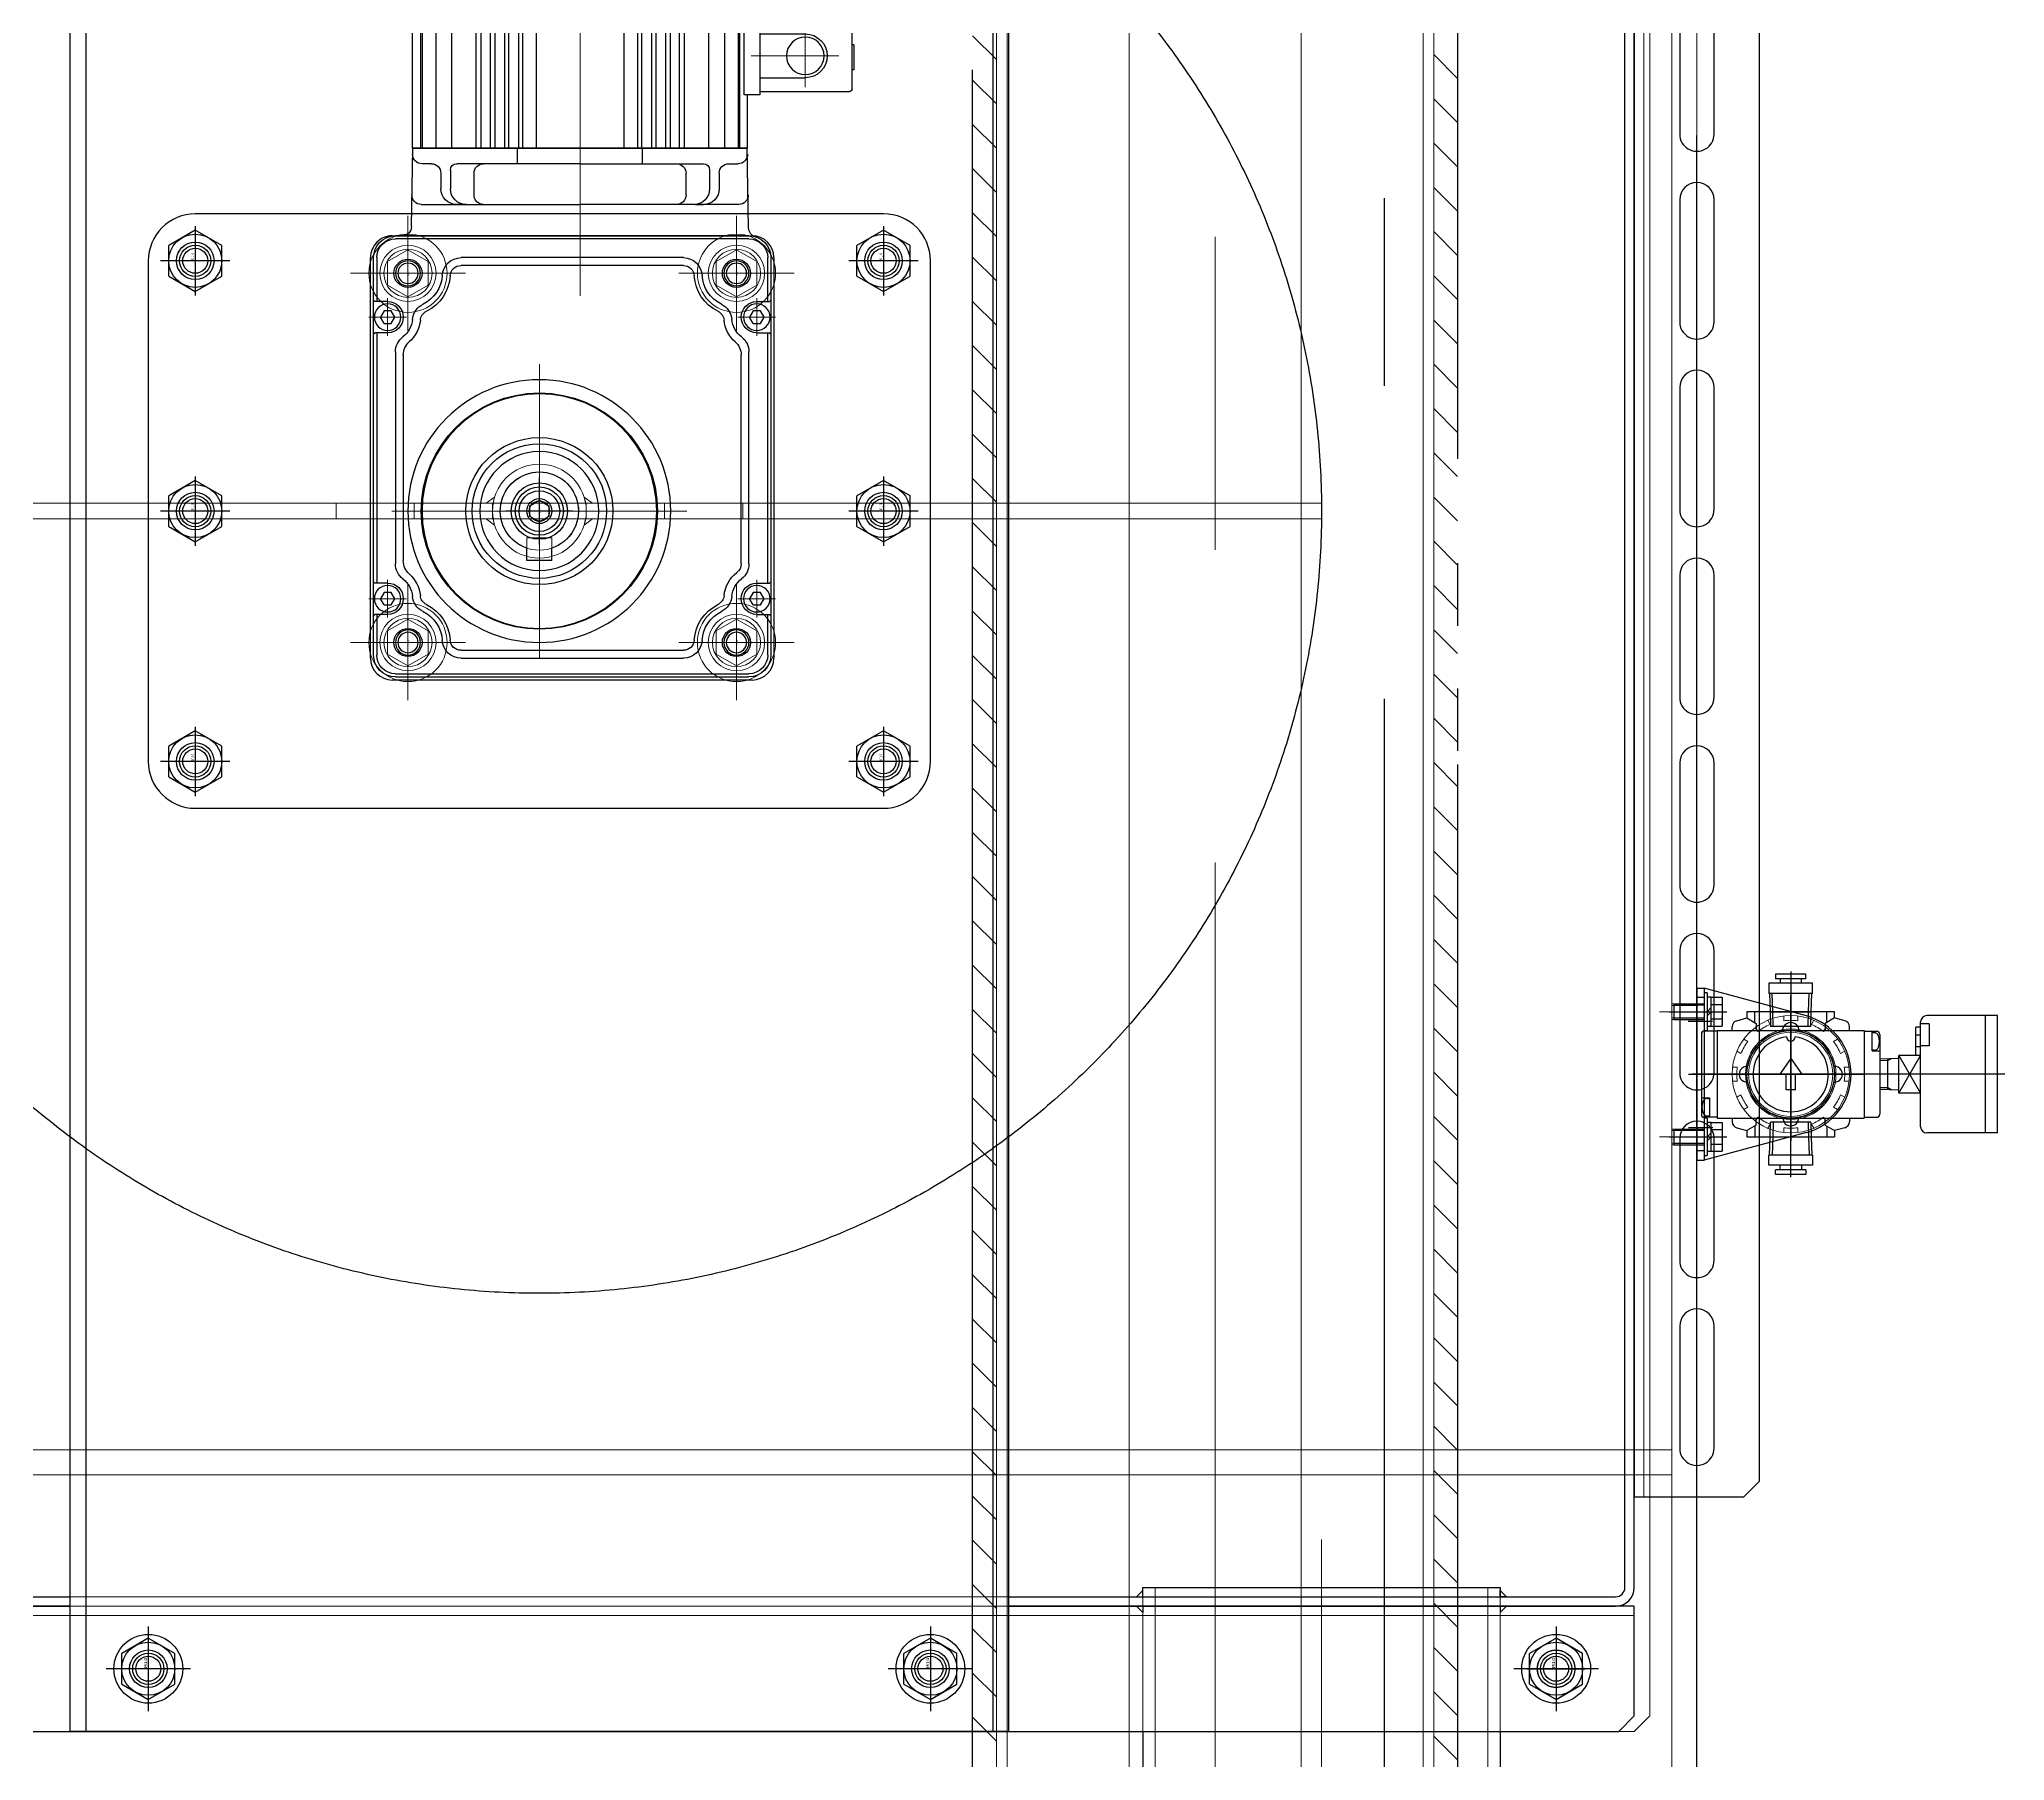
# Model space of a CAD drawing. Units: millimetres at full size. Extents: x -18456 to 18937, y -12290 to 13871.
# Drawn here: x 3115 to 4999, y 3366 to 5016 of the extents above; entities that cross this region are included whole.
import ezdxf
from ezdxf.enums import TextEntityAlignment as Align

# ---------------------------------------------------------------- set-up
doc = ezdxf.new("R2010")
doc.units = ezdxf.units.MM
doc.header["$LTSCALE"] = 100
doc.linetypes.add('CHAIN2', pattern=[12, 9, -1, 1, -1])
doc.linetypes.add('DOUBLE_CHAIN2', pattern=[12.8, 9, -1, 0.6, -0.6, 0.6, -1])
for name, color, linetype in [('0-2_0', 2, 'Continuous'), ('0-3_06_PHANTOM', 2, 'DOUBLE_CHAIN2'), ('0-6_10_DRAFT', 1, 'Continuous')]:
    doc.layers.add(name, color=color, linetype=linetype)
doc.layers.add('0-7_05_CENTER', color=2, linetype='CHAIN2', lineweight=18)
doc.layers.add('0-8_04_HIDDEN', color=7, linetype='Continuous', lineweight=18)
doc.styles.add('ＭＳ ゴシック', font='')
doc.styles.get('ＭＳ ゴシック').set_extended_font_data('MS Gothic')

# ---------------------------------------------------------------- blocks, each defined once
blk = doc.blocks.new('A$C54C30508_1')
at = {"layer": '0-2_0', "color": 134}
for p, q in [((672, -1414), (672, -26)), ((675, -1414), (675, -26)), ((715, -1380), (715, -60)), ((689.5, -910.5), (689.5, -949.5)), ((700.5, -949.5), (700.5, -910.5)), ((689.5, -970.5), (689.5, -1009.5)), ((700.5, -1009.5), (700.5, -970.5)), ((689.5, -1030.5), (689.5, -1069.5)), ((700.5, -1069.5), (700.5, -1030.5)), ((689.5, -1090.5), (689.5, -1129.5)), ((700.5, -1129.5), (700.5, -1090.5)), ((689.5, -1150.5), (689.5, -1189.5)), ((700.5, -1189.5), (700.5, -1150.5)), ((689.5, -1210.5), (689.5, -1249.5)), ((700.5, -1249.5), (700.5, -1210.5)), ((689.5, -1270.5), (689.5, -1309.5)), ((700.5, -1309.5), (700.5, -1270.5)), ((689.5, -1330.5), (689.5, -1369.5)), ((700.5, -1369.5), (700.5, -1330.5)), ((715, -1380), (710, -1385)), ((675, -1385), (710, -1385)), ((-19, -1417), (175, -1417)), ((475, -1417), (669, -1417)), ((-19, -1420), (175, -1420)), ((475, -1420), (669, -1420)), ((517.85, -1460), (517.85, -1510)), ((632.15, -1460), (632.15, -1510))]:
    blk.add_line(p, q, dxfattribs=at)
for points in [[(710, -55), (675, -55), (675, -1385)], [(517.85, -1417), (517.85, -1414), (632.15, -1414), (632.15, -1417)], [(175, -1420), (-25, -1420), (-25, -1455), (-20, -1460), (670, -1460), (675, -1455), (675, -1420), (475, -1420)]]:
    blk.add_lwpolyline(points, dxfattribs=at)
at = {"layer": '0-2_0', "color": 3}
for points in [[(517.85, -1417), (517.85, -1415), (515.85, -1417)], [(632.15, -1417), (632.15, -1415), (634.15, -1417)], [(517.85, -1420), (517.85, -1422), (515.85, -1420)], [(632.15, -1420), (632.15, -1422), (634.15, -1420)]]:
    blk.add_lwpolyline(points, close=True, dxfattribs=at)
at = {"layer": '0-2_0', "color": 134}
for centre in [(200, -1440), (450, -1440)]:
    blk.add_circle(centre, 6, dxfattribs=at)
for centre, radius, start, end in [((695, -949.5), 5.5, 180, 0), ((695, -970.5), 5.5, 0, 180), ((695, -1009.5), 5.5, 180, 0), ((695, -1030.5), 5.5, 0, 180), ((695, -1069.5), 5.5, 180, 0), ((695, -1090.5), 5.5, 0, 180), ((695, -1129.5), 5.5, 180, 0), ((695, -1150.5), 5.5, 0, 180), ((695, -1189.5), 5.5, 180, 0), ((695, -1210.5), 5.5, 0, 180), ((695, -1249.5), 5.5, 180, 0), ((695, -1270.5), 5.5, 0, 180), ((695, -1309.5), 5.5, 180, 0), ((695, -1330.5), 5.5, 0, 180), ((695, -1369.5), 5.5, 180, 0), ((669, -1414), 6, 270, 0), ((669, -1414), 3, 270, 0)]:
    blk.add_arc(centre, radius, start, end, dxfattribs=at)
at = {"layer": '0-6_10_DRAFT'}
for p, q in [((650, -1430.66), (650, -1449.34)), ((640.66, -1440), (659.34, -1440))]:
    blk.add_line(p, q, dxfattribs=at)
blk.add_circle((650, -1440), 6, dxfattribs=at)
at = {"layer": '0-7_05_CENTER'}
for p, q in [((695, -1381.51), (695, -58.49)), ((575, -1526.82), (575, -1398.66)), ((200, -1430.66), (200, -1449.34)), ((450, -1430.66), (450, -1449.34)), ((190.66, -1440), (209.34, -1440)), ((440.66, -1440), (459.34, -1440))]:
    blk.add_line(p, q, dxfattribs=at)
at = {"layer": '0-8_04_HIDDEN'}
for p, q in [((678, -55), (678, -1385)), ((475, -1417), (175, -1417)), ((517.85, -1460), (517.85, -1417)), ((521.85, -1414), (521.85, -1516)), ((628.15, -1414), (628.15, -1516)), ((632.15, -1460), (632.15, -1417)), ((-25, -1423), (675, -1423)), ((475, -1420), (175, -1420))]:
    blk.add_line(p, q, dxfattribs=at)
blk = doc.blocks.new('10b_2')
at = {"layer": '0-2_0', "color": 134, "linetype": 'CHAIN2'}
for p, q in [((0, -13.51), (0, 13.51)), ((13.51, 0), (-13.51, 0))]:
    blk.add_line(p, q, dxfattribs=at)
at = {"layer": '0-2_0', "color": 134}
for q in [(-9.8, 0), (4.9, 8.49)]:
    blk.add_line((-4.9, 8.49), q, dxfattribs=at)
for points in [[(4.9, -8.49), (9.8, 0), (4.9, 8.49)], [(-9.8, 0), (-4.9, -8.49), (4.9, -8.49)]]:
    blk.add_lwpolyline(points, dxfattribs=at)
for radius in [11, 8.49, 5, 4]:
    blk.add_circle((0, 0), radius, dxfattribs=at)
at = {"layer": '0-6_10_DRAFT', "style": 'ＭＳ ゴシック', "width": 1.8}
blk.add_text('M10', height=0.916, dxfattribs=at).set_placement((0.26, 0.12), align=Align.BOTTOM_LEFT)
blk = doc.blocks.new('A$C291B532E_1')
at = {"layer": '0-2_0', "color": 134}
for p, q in [((-20, 270), (1460, 270)), ((-20, -20), (1460, -20))]:
    blk.add_line(p, q, dxfattribs=at)
blk.add_lwpolyline([(-20, 275), (1460, 275), (1460, -25), (-20, -25)], close=True, dxfattribs=at)
for centre in [(1440, 250), (990, 235), (1070, 235), (1150, 235), (990, 15), (1070, 15), (1150, 15), (1440, 0)]:
    blk.add_circle(centre, 6, dxfattribs=at)
at = {"layer": '0-7_05_CENTER'}
for p, q in [((1440, 240.66), (1440, 259.34)), ((1449.34, 250), (1430.66, 250)), ((990, 225.66), (990, 244.34)), ((1070, 225.66), (1070, 244.34)), ((1150, 225.66), (1150, 244.34)), ((999.34, 235), (980.66, 235)), ((1079.34, 235), (1060.66, 235)), ((1159.34, 235), (1140.66, 235)), ((994, 206.4), (994, 169.6)), ((1112, 206.4), (1112, 169.6)), ((975.6, 188), (1012.4, 188)), ((1093.6, 188), (1130.4, 188)), ((1070, 98.49), (1070, 151.51)), ((1096.51, 125), (1043.49, 125)), ((994, 101.4), (994, 64.6)), ((1112, 101.4), (1112, 64.6)), ((975.6, 83), (1012.4, 83)), ((1093.6, 83), (1130.4, 83)), ((990, 5.66), (990, 24.34)), ((1070, 5.66), (1070, 24.34)), ((1150, 5.66), (1150, 24.34)), ((999.34, 15), (980.66, 15)), ((1079.34, 15), (1060.66, 15)), ((1159.34, 15), (1140.66, 15)), ((1440, -9.34), (1440, 9.34)), ((1449.34, 0), (1430.66, 0))]:
    blk.add_line(p, q, dxfattribs=at)
at = {"layer": '0-8_04_HIDDEN'}
for centre, radius in [((994, 188), 12.5), ((1112, 188), 12.5), ((1070, 125), 21.5), ((994, 83), 12.5), ((1112, 83), 12.5)]:
    blk.add_circle(centre, radius, dxfattribs=at)
blk = doc.blocks.new('A$C051F2DB8_1')
at = {"layer": '0-2_0', "rotation": 180}
blk.add_blockref('A$C291B532E_1', (1440, 250), dxfattribs=at)
at = {"layer": '0-2_0'}
for p in [(0, 250), (0, 0)]:
    blk.add_blockref('10b_2', p, dxfattribs=at)
blk = doc.blocks.new('M8Tz_2')
at = {"layer": '0-2_0'}
for radius in [4, 3.25]:
    blk.add_circle((0, 0), radius, dxfattribs=at)
at = {"layer": '0-7_05_CENTER'}
for p, q in [((0, -6.92), (0, 6.92)), ((6.92, 0), (-6.92, 0))]:
    blk.add_line(p, q, dxfattribs=at)
blk = doc.blocks.new('GM-SHYM-RH 0.2kW、1／＊、200V、60Hza_1')
at = {"layer": '0-2_0'}
for p, q in [((46, 53), (-81, 53)), ((-81, 52), (-67, 52)), ((-67, 52.6), (-67.4, 53)), ((-67, 48.5), (-67, 52.6)), ((-64, 49.65), (-62, 50.81)), ((-60, 49.65), (-62, 50.81)), ((-56.6, 53), (-57, 52.6)), ((-57, 48.5), (-57, 52.6)), ((-57, 52), (23, 52)), ((23, 52.6), (22.6, 53)), ((23, 48.5), (23, 52.6)), ((26, 49.65), (28, 50.81)), ((30, 49.65), (28, 50.81)), ((33.4, 53), (33, 52.6)), ((33, 48.5), (33, 52.6)), ((33, 52), (46, 52)), ((-200, 46), (-229.5, 46)), ((-200, 46), (-200, -13)), ((-88, -67), (-88, 46)), ((-87, -67), (-87, 46)), ((-64, 47.35), (-64, 49.65)), ((-62, 46.19), (-64, 47.35)), ((-60, 47.35), (-62, 46.19)), ((-60, 49.65), (-60, 47.35)), ((-50.88, 46), (16.88, 46)), ((26, 47.35), (26, 49.65)), ((28, 46.19), (26, 47.35)), ((30, 47.35), (28, 46.19)), ((30, 49.65), (30, 47.35)), ((52, 46), (52, -67)), ((53, 46), (53, -67)), ((-241.32, 42.27), (-248.89, 36.97)), ((-116, 40.5), (-200, 40.5)), ((-200, 38), (-116, 38)), ((-90.95, 40.88), (-116, 40.45)), ((-116, -13), (-116, 40.5)), ((-116, 40.5), (-116, -13)), ((-98, 37.76), (-98, -13)), ((-49.93, 43.5), (-6.61, 43.5)), ((-6.61, 43.5), (15.93, 43.5)), ((-250, 34.84), (-250, -13)), ((-213, 37.32), (-211, 36.14)), ((-211, 36.14), (-213, 34.49)), ((-200, 37.5), (-116, 37.5)), ((-200, 33.13), (-116, 33.13)), ((-111, 34.5), (-111, 37.53)), ((-108, 31.5), (-103, 31.5)), ((-200, 28.04), (-116, 28.04)), ((-111, -13), (-111, 26.43)), ((-109, 28.43), (-103, 28.43)), ((-98, 23.89), (-98, 26.5)), ((-200, 20.3), (-116, 20.3)), ((-101, 20.89), (-108, 20.89)), ((-81, -46.03), (-81, 25.03)), ((-78.5, -46.03), (-78.5, 25.03)), ((44.5, 25.03), (44.5, -46.03)), ((47, 25.03), (47, -46.03)), ((-200, 18.71), (-116, 18.71)), ((-200, 15.76), (-116, 15.76)), ((-200, 14.28), (-116, 14.28)), ((-200, 11.18), (-116, 11.18)), ((-200, 9.84), (-116, 9.84)), ((-200, 6.63), (-116, 6.63)), ((-111, 7), (-116, 7)), ((-200, 5.39), (-116, 5.39)), ((-200, 1), (-116, 1)), ((15.8, 4), (11.84, 4)), ((15.8, -4), (15.8, 4)), ((15.8, -4), (11.84, -4)), ((-250, -60.84), (-250, -13)), ((-200, -64.34), (-200, -13)), ((-116, -13), (-116, -66.5)), ((-116, -66.5), (-116, -13)), ((-111, -13), (-111, -52.43)), ((-98, -63.76), (-98, -13)), ((-200, -27), (-116, -27)), ((-200, -31.39), (-116, -31.39)), ((-200, -32.63), (-116, -32.63)), ((-200, -35.84), (-116, -35.84)), ((-200, -37.18), (-116, -37.18)), ((-111, -33), (-116, -33)), ((-200, -40.28), (-116, -40.28)), ((-200, -41.76), (-116, -41.76)), ((-200, -44.71), (-116, -44.71)), ((-200, -46.3), (-116, -46.3)), ((-101, -46.89), (-108, -46.89)), ((-98, -49.89), (-98, -52.5)), ((-200, -54.04), (-116, -54.04)), ((-109, -54.43), (-103, -54.43)), ((-211, -62.14), (-213, -60.49)), ((-213, -63.32), (-211, -62.14)), ((-200, -59.13), (-116, -59.13)), ((-111, -60.5), (-111, -63.53)), ((-108, -57.5), (-103, -57.5)), ((-241.32, -68.27), (-248.89, -62.97)), ((-208, -70.5), (-208, -67.51)), ((-207, -67.34), (-203, -67.34)), ((-133, -65.5), (-200.23, -65.5)), ((-200, -63.5), (-116, -63.5)), ((-200, -64), (-116, -64)), ((-133, -70.5), (-133, -65.5)), ((-116, -66.5), (-133, -66.5)), ((-90.52, -66.89), (-116, -66.45)), ((-64, -68.35), (-62, -67.19)), ((-64, -70.65), (-64, -68.35)), ((-60, -68.35), (-62, -67.19)), ((-60, -68.35), (-60, -70.65)), ((16.88, -67), (-50.88, -67)), ((16.88, -64.5), (-49.93, -64.5)), ((26, -68.35), (28, -67.19)), ((26, -70.65), (26, -68.35)), ((30, -68.35), (28, -67.19)), ((30, -68.35), (30, -70.65)), ((-210, -72), (-229.5, -72)), ((-210, -72), (-210, -70.34)), ((-208, -70.5), (-133, -70.5)), ((-207, -99), (-207, -70.5)), ((-202.5, -70.5), (-202.5, -85)), ((-188.5, -70.5), (-188.5, -85)), ((-152.5, -70.5), (-152.5, -85)), ((-138.5, -70.5), (-138.5, -85)), ((-134, -99), (-134, -70.5)), ((-67, -73), (-81, -73)), ((-81, -74), (46, -74)), ((-67, -73.6), (-67.4, -74)), ((-67, -69.5), (-67, -73.6)), ((-62, -71.81), (-64, -70.65)), ((-60, -70.65), (-62, -71.81)), ((-57, -69.5), (-57, -73.6)), ((23, -73), (-57, -73)), ((-57, -73.6), (-56.6, -74)), ((23, -73.6), (22.6, -74)), ((23, -69.5), (23, -73.6)), ((28, -71.81), (26, -70.65)), ((30, -70.65), (28, -71.81)), ((33, -69.5), (33, -73.6)), ((46, -73), (33, -73)), ((33, -73.6), (33.4, -74)), ((-135, -100), (-206, -100)), ((-149, -100.5), (-149, -100))]:
    blk.add_line(p, q, dxfattribs=at)
for points in [[(-206.3, 34.33), (-206.39, 35.03), (-206.66, 35.71), (-207.09, 36.33), (-207.68, 36.88), (-208.39, 37.32), (-209.2, 37.66), (-210.08, 37.86), (-211, 37.93), (-211.92, 37.86), (-212.8, 37.66), (-213.61, 37.32), (-214.32, 36.88), (-214.91, 36.33), (-215.34, 35.71), (-215.61, 35.03), (-215.7, 34.33), (-215.61, 33.62), (-215.34, 32.95), (-214.91, 32.33), (-214.32, 31.78), (-213.61, 31.33), (-212.8, 31), (-211.92, 30.79), (-211, 30.72), (-210.08, 30.79), (-209.2, 31), (-208.39, 31.33), (-207.68, 31.78), (-207.09, 32.33), (-206.66, 32.95), (-206.39, 33.62)], [(-206.3, -60.33), (-206.39, -59.62), (-206.66, -58.95), (-207.09, -58.33), (-207.68, -57.78), (-208.39, -57.33), (-209.2, -57), (-210.08, -56.79), (-211, -56.72), (-211.92, -56.79), (-212.8, -57), (-213.61, -57.33), (-214.32, -57.78), (-214.91, -58.33), (-215.34, -58.95), (-215.61, -59.62), (-215.7, -60.33), (-215.61, -61.03), (-215.34, -61.71), (-214.91, -62.33), (-214.32, -62.88), (-213.61, -63.32), (-212.8, -63.66), (-211.92, -63.86), (-211, -63.93), (-210.08, -63.86), (-209.2, -63.66), (-208.39, -63.32), (-207.68, -62.88), (-207.09, -62.33), (-206.66, -61.71), (-206.39, -61.03)]]:
    blk.add_lwpolyline(points, close=True, dxfattribs=at)
for points in [[(-209, 37.32), (-211, 36.14), (-209, 34.49)], [(-209, -63.32), (-211, -62.14), (-209, -60.49)], [(-149, -100.5), (-141, -100.5), (-141, -100)]]:
    blk.add_lwpolyline(points, dxfattribs=at)
for centre, radius in [((-62, 48.5), 4.25), ((28, 48.5), 4.25), ((0, 0), 42), ((0, 0), 37.5), ((0, 0), 19), ((-62, -69.5), 4.25), ((28, -69.5), 4.25), ((-145.5, -85), 6)]:
    blk.add_circle(centre, radius, dxfattribs=at)
for centre, radius, start, end in [((-81, 46), 7, 90, 180), ((-81, 46), 6, 90, 180), ((46, 46), 7, 0, 90), ((46, 46), 6, 0, 90), ((-229.5, 25.4), 20.6, 90, 125), ((-62, 48.5), 5, 180, 0), ((-50.88, 40), 6, 90, 142.61654), ((16.88, 40), 6, 37.38346, 90), ((28, 48.5), 5, 180, 0), ((-114, 37.53), 3, 0, 91), ((-101, 37.76), 3, 0, 91), ((-91, 43.88), 3, 271, 0), ((-60.71, 34.56), 6, 95.26765, 154.04306), ((-60.71, 34.56), 3.5, 95.26765, 154.04306), ((-62, 48.5), 8, 275.26765, 322.61654), ((-62, 48.5), 10.5, 275.26765, 318.98526), ((-49.93, 38), 5.5, 90, 138.98526), ((15.93, 38), 5.5, 41.01474, 90), ((28, 48.5), 10.5, 221.01474, 264.73235), ((28, 48.5), 8, 217.38346, 264.73235), ((26.71, 34.56), 3.5, 25.95694, 84.73235), ((26.71, 34.56), 6, 25.95694, 84.73235), ((-247.4, 34.84), 2.6, 125, 180), ((-108, 34.5), 3, 180, 270), ((-103, 26.5), 5, 0, 90), ((-76, 42), 11, 273.37229, 334.04306), ((-76, 42), 13.5, 273.37229, 334.04306), ((42, 42), 13.5, 205.95694, 266.62771), ((42, 42), 11, 205.95694, 266.62771), ((-109, 26.43), 2, 90, 180), ((-103, 23.43), 5, 0, 90), ((-75, 25.03), 6, 93.37229, 180), ((-75, 25.03), 3.5, 93.37229, 180), ((41, 25.03), 3.5, 0, 86.62771), ((41, 25.03), 6, 0, 86.62771), ((-108, 17.89), 3, 90, 180), ((-101, 17.89), 3, 0, 90), ((0, 0), 12.5, 18.66293, 341.33707), ((-108, -43.89), 3, 180, 270), ((-101, -43.89), 3, 270, 0), ((-103, -49.43), 5, 270, 0), ((-75, -46.03), 6, 180, 266.62771), ((-75, -46.03), 3.5, 180, 266.62771), ((-76, -63), 13.5, 25.95694, 86.62771), ((42, -63), 13.5, 93.37229, 154.04306), ((41, -46.03), 3.5, 273.37229, 0), ((41, -46.03), 6, 273.37229, 0), ((-109, -52.43), 2, 180, 270), ((-103, -52.5), 5, 270, 0), ((-76, -63), 11, 25.95694, 86.62771), ((42, -63), 11, 93.37229, 154.04306), ((-247.4, -60.84), 2.6, 180, 235), ((-108, -60.5), 3, 90, 180), ((-60.71, -55.56), 6, 205.95694, 264.73235), ((-60.71, -55.56), 3.5, 205.95694, 264.73235), ((-62, -69.5), 8, 37.38346, 84.73235), ((-62, -69.5), 10.5, 41.01474, 84.73235), ((-49.93, -59), 5.5, 221.01474, 270), ((28, -69.5), 10.5, 95.26765, 142.61654), ((28, -69.5), 8, 95.26765, 142.61654), ((26.71, -55.56), 3.5, 275.26765, 334.04306), ((26.71, -55.56), 6, 275.26765, 334.04306), ((-229.5, -51.4), 20.6, 235, 270), ((-207, -70.34), 3, 90, 180), ((-203, -64.34), 3, 270, 0), ((-114, -63.53), 3, 269, 0), ((-101, -63.76), 3, 269, 0), ((-90.57, -69.89), 3, 16.80963, 89), ((-81, -67), 7, 180, 270), ((-81, -67), 6, 180, 270), ((-62, -69.5), 5, 0, 180), ((-50.88, -61), 6, 217.38346, 270), ((16.88, -61), 3.5, 270, 322.61654), ((16.88, -61), 6, 270, 322.61654), ((28, -69.5), 5, 0, 180), ((46, -67), 6, 270, 0), ((46, -67), 7, 270, 0), ((-195.5, -85), 7, 180, 0), ((-145.5, -85), 7, 180, 0), ((-206, -99), 1, 180, 270), ((-135, -99), 1, 270, 0)]:
    blk.add_arc(centre, radius, start, end, dxfattribs=at)
at = {"layer": '0-7_05_CENTER'}
for p, q in [((-62, 54.52), (-62, 42.48)), ((28, 54.52), (28, 42.49)), ((-55.98, 48.5), (-68.02, 48.5)), ((0, -47.09), (0, 47.2)), ((34.02, 48.5), (21.99, 48.5)), ((-46.9, 0), (46.9, 0)), ((-68.79, -13), (-256.97, -13)), ((-195.5, -67.72), (-195.5, -95.7)), ((-145.5, -67.72), (-145.5, -95.7)), ((-62, -63.48), (-62, -75.52)), ((28, -63.49), (28, -75.52)), ((-55.98, -69.5), (-68.02, -69.5)), ((34.02, -69.5), (21.99, -69.5)), ((-204.81, -85), (-185.62, -85)), ((-155.91, -85), (-135.54, -85))]:
    blk.add_line(p, q, dxfattribs=at)
at = {"layer": '0-2_0'}
for p in [(-76, 42), (42, 42), (-76, -63), (42, -63)]:
    blk.add_blockref('M8Tz_2', p, dxfattribs=at)
blk = doc.blocks.new('A$C48CF7C53_1')
at = {"layer": '0-2_0', "color": 134}
for p, q in [((80, 125), (-80, 125)), ((-95, 110), (-95, -110)), ((95, -110), (95, 110)), ((-80, -125), (80, -125))]:
    blk.add_line(p, q, dxfattribs=at)
for centre, radius in [((-80, 110), 6), ((0, 110), 6), ((80, 110), 6), ((-76, 63), 4.5), ((42, 63), 4.5), ((0, 0), 23.5), ((-76, -42), 4.5), ((42, -42), 4.5), ((-80, -110), 6), ((0, -110), 6), ((80, -110), 6)]:
    blk.add_circle(centre, radius, dxfattribs=at)
for centre, start, end in [((-80, 110), 90, 180), ((80, 110), 0, 90), ((-80, -110), 180, 270), ((80, -110), 270, 0)]:
    blk.add_arc(centre, 15, start, end, dxfattribs=at)
at = {"layer": '0-7_05_CENTER'}
for p, q in [((-80, 119.34), (-80, 100.66)), ((0, 119.34), (0, 100.66)), ((80, 119.34), (80, 100.66)), ((-89.34, 110), (-70.66, 110)), ((-9.34, 110), (9.34, 110)), ((70.66, 110), (89.34, 110)), ((-76, 55.66), (-76, 70.34)), ((42, 55.66), (42, 70.34)), ((-68.66, 63), (-83.34, 63)), ((49.34, 63), (34.66, 63)), ((0, -32.28), (0, 32.28)), ((32.28, 0), (-32.28, 0)), ((-76, -49.34), (-76, -34.66)), ((42, -49.34), (42, -34.66)), ((-68.66, -42), (-83.34, -42)), ((49.34, -42), (34.66, -42)), ((-80, -100.66), (-80, -119.34)), ((0, -100.66), (0, -119.34)), ((80, -100.66), (80, -119.34)), ((-89.34, -110), (-70.66, -110)), ((-9.34, -110), (9.34, -110)), ((70.66, -110), (89.34, -110))]:
    blk.add_line(p, q, dxfattribs=at)
blk = doc.blocks.new('A$C44603F08_1')
at = {"layer": '0-2_0', "color": 134}
for p, q in [((-123, 117), (5, 117)), ((-130, -5), (-130, 110)), ((12, 110), (12, -5)), ((5, -12), (-123, -12))]:
    blk.add_line(p, q, dxfattribs=at)
for centre, radius in [((-118, 105), 4.5), ((0, 105), 4.5), ((-42, 42), 21.5), ((-118, 0), 4.5), ((0, 0), 4.5)]:
    blk.add_circle(centre, radius, dxfattribs=at)
for centre, start, end in [((-123, 110), 90, 180), ((5, 110), 0, 90), ((-123, -5), 180, 270), ((5, -5), 270, 0)]:
    blk.add_arc(centre, 7, start, end, dxfattribs=at)
at = {"layer": '0-7_05_CENTER'}
for p, q in [((-118, 97.66), (-118, 112.34)), ((0, 97.66), (0, 112.34)), ((-110.66, 105), (-125.34, 105)), ((7.34, 105), (-7.34, 105)), ((-42, 12.92), (-42, 71.08)), ((-12.92, 42), (-71.08, 42)), ((-118, -7.34), (-118, 7.34)), ((0, -7.34), (0, 7.34)), ((-110.66, 0), (-125.34, 0)), ((7.34, 0), (-7.34, 0))]:
    blk.add_line(p, q, dxfattribs=at)
blk = doc.blocks.new('A$C6AB05A03_1')
at = {"layer": '0-2_0', "color": 134}
for p, q in [((-123, 117), (5, 117)), ((-130, -5), (-130, 110)), ((12, 110), (12, -5)), ((5, -12), (-123, -12))]:
    blk.add_line(p, q, dxfattribs=at)
for centre, radius in [((-118, 105), 4.5), ((0, 105), 4.5), ((-42, 42), 37.75), ((-118, 0), 4.5), ((0, 0), 4.5)]:
    blk.add_circle(centre, radius, dxfattribs=at)
for centre, start, end in [((-123, 110), 90, 180), ((5, 110), 0, 90), ((-123, -5), 180, 270), ((5, -5), 270, 0)]:
    blk.add_arc(centre, 7, start, end, dxfattribs=at)
at = {"layer": '0-7_05_CENTER'}
for p, q in [((-118, 97.66), (-118, 112.34)), ((0, 97.66), (0, 112.34)), ((-110.66, 105), (-125.34, 105)), ((7.34, 105), (-7.34, 105)), ((-42, -4.98), (-42, 88.98)), ((4.98, 42), (-88.98, 42)), ((-118, -7.34), (-118, 7.34)), ((0, -7.34), (0, 7.34)), ((-110.66, 0), (-125.34, 0)), ((7.34, 0), (-7.34, 0))]:
    blk.add_line(p, q, dxfattribs=at)
blk = doc.blocks.new('A$C67FD2836_1_1')
at = {"layer": '0-8_04_HIDDEN', "linetype": 'CHAIN2'}
for p, q in [((0, -10.75), (0, 10.75)), ((-10.75, 0), (10.75, 0))]:
    blk.add_line(p, q, dxfattribs=at)
at = {"layer": '0-8_04_HIDDEN'}
blk.add_lwpolyline([(3.75, -6.5), (-3.75, -6.5), (-7.51, 0), (-3.75, 6.5), (3.75, 6.5), (7.51, 0)], close=True, dxfattribs=at)
for radius in [9, 7.7]:
    blk.add_circle((0, 0), radius, dxfattribs=at)
at = {"layer": '0-6_10_DRAFT', "style": 'ＭＳ ゴシック', "width": 1.9}
blk.add_text('BT-M8', height=0.22, dxfattribs=at).set_placement((-0.69, -0.48), align=Align.BOTTOM_LEFT)
blk = doc.blocks.new('M10Nua_1_1')
at = {"layer": '0-2_0', "color": 134}
for q in [(-9.8, 0), (4.9, 8.49)]:
    blk.add_line((-4.9, 8.49), q, dxfattribs=at)
at = {"layer": '0-2_0', "color": 134, "linetype": 'CHAIN2'}
for p, q in [((0, -11.1), (0, 11.1)), ((11.1, 0), (-11.1, 0))]:
    blk.add_line(p, q, dxfattribs=at)
at = {"layer": '0-2_0', "color": 134}
for points in [[(4.9, -8.49), (9.8, 0), (4.9, 8.49)], [(-9.8, 0), (-4.9, -8.49), (4.9, -8.49)]]:
    blk.add_lwpolyline(points, dxfattribs=at)
for radius in [8.49, 5, 4]:
    blk.add_circle((0, 0), radius, dxfattribs=at)
at = {"layer": '0-6_10_DRAFT', "style": 'ＭＳ ゴシック', "width": 0.6}
blk.add_text('Ｍ１０', height=0.916, dxfattribs=at).set_placement((0.26, 0.12), align=Align.BOTTOM_LEFT)
blk = doc.blocks.new('A$C3EC33891_1')
at = {"layer": '0-2_0', "color": 134, "linetype": 'CHAIN2'}
for p, q in [((0, -10.71), (0, 10.71)), ((-10.71, 0), (10.71, 0))]:
    blk.add_line(p, q, dxfattribs=at)
at = {"layer": '0-2_0', "color": 134}
blk.add_lwpolyline([(1.73, -3), (-1.73, -3), (-3.46, 0), (-1.73, 3), (1.73, 3), (3.46, 0)], close=True, dxfattribs=at)
for radius in [9, 7.7, 6.5]:
    blk.add_circle((0, 0), radius, dxfattribs=at)
at = {"layer": '0-6_10_DRAFT', "style": 'ＭＳ ゴシック', "width": 2}
blk.add_text('CS-M8', height=0.22, dxfattribs=at).set_placement((-0.7, -0.46), align=Align.BOTTOM_LEFT)
blk = doc.blocks.new('A$C33FE1CA8_1')
at = {"layer": '0-2_0', "rotation": 180}
for name, p in [('A$C48CF7C53_1', (0, 110)), ('A$C44603F08_1', (-42, 152)), ('A$C6AB05A03_1', (-42, 152))]:
    blk.add_blockref(name, p, dxfattribs=at)
at = {"layer": '0-2_0'}
for name, p in [('M10Nua_1_1', (-80, 220)), ('M10Nua_1_1', (0, 220)), ('M10Nua_1_1', (80, 220)), ('A$C3EC33891_1', (0, 110)), ('M10Nua_1_1', (-80, 0)), ('M10Nua_1_1', (0, 0)), ('M10Nua_1_1', (80, 0))]:
    blk.add_blockref(name, p, dxfattribs=at)
at = {"layer": '0-2_0', "xscale": -1}
blk.add_blockref('GM-SHYM-RH 0.2kW、1／＊、200V、60Hza_1', (0, 110), dxfattribs=at)
at = {"layer": '0-8_04_HIDDEN'}
for p in [(-42, 152), (76, 152), (-42, 47), (76, 47)]:
    blk.add_blockref('A$C67FD2836_1_1', p, dxfattribs=at)
blk = doc.blocks.new('A$C479A4CA0_1')
at = {"layer": '0-7_05_CENTER'}
for p, q in [((0, -21.67), (0, 21.67)), ((21.67, 0), (-21.67, 0))]:
    blk.add_line(p, q, dxfattribs=at)
at = {"layer": '0-8_04_HIDDEN'}
for p, q in [((2.5, 250), (-2.5, 250)), ((-2.5, 14.79), (-2.5, 250)), ((2.5, 250), (2.5, 14.79)), ((2.5, 150), (-2.5, 150)), ((2.5, 65), (-2.5, 65)), ((2.5, 40), (-2.5, 40)), ((-2.5, 15), (2.5, 15)), ((-2.5, 14.79), (-2.5, -14.79)), ((2.5, 14.79), (2.5, -14.79)), ((8.5, 4), (11.84, 4)), ((8.5, 4), (8.5, -4)), ((8.5, -4), (11.84, -4)), ((-2.5, -14.79), (-2.5, -250)), ((-2.5, -15), (2.5, -15)), ((2.5, -250), (2.5, -14.79)), ((2.5, -40), (-2.5, -40)), ((2.5, -65), (-2.5, -65)), ((2.5, -150), (-2.5, -150)), ((2.5, -250), (-2.5, -250))]:
    blk.add_line(p, q, dxfattribs=at)
at = {"layer": '0-8_04_HIDDEN', "color": 3}
for points in [[(-2.5, 14.79), (-4.5, 14.31), (-2.5, 17)], [(2.5, 14.79), (4.5, 14.31), (2.5, 17)], [(-2.5, -14.79), (-4.5, -14.31), (-2.5, -17)], [(2.5, -14.79), (4.5, -14.31), (2.5, -17)]]:
    blk.add_lwpolyline(points, close=True, dxfattribs=at)
at = {"layer": '0-8_04_HIDDEN'}
for radius in [15, 12.5]:
    blk.add_circle((0, 0), radius, dxfattribs=at)
blk.add_blockref('M8Tz_2', (0, 0), dxfattribs=at)
blk = doc.blocks.new('A$C64556005')
at = {"layer": '0-7_05_CENTER'}
for p, q in [((-1440, -640.66), (-1440, -659.34)), ((-1430.66, -650), (-1449.34, -650))]:
    blk.add_line(p, q, dxfattribs=at)
at = {"layer": '0-8_04_HIDDEN'}
for p, q in [((-1420, 19), (-1420, -669)), ((-1417, 19), (-1417, -669)), ((-1414, -672), (-26, -672)), ((-1414, -675), (-26, -675))]:
    blk.add_line(p, q, dxfattribs=at)
blk.add_lwpolyline([(15, -680), (-1455, -680), (-1460, -675), (-1460, 25), (-1455, 30), (15, 30), (20, 25), (20, -675)], close=True, dxfattribs=at)
blk.add_circle((-1440, -650), 6, dxfattribs=at)
for radius in [6, 3]:
    blk.add_arc((-1414, -669), radius, 180, 270, dxfattribs=at)
blk = doc.blocks.new('A$C049B7EE3_1')
at = {"layer": '0-3_06_PHANTOM', "color": 7}
blk.add_circle((370, 325), 250.01, dxfattribs=at)
at = {"layer": '0-2_0', "rotation": 270}
blk.add_blockref('A$C54C30508_1', (1440, 650), dxfattribs=at)
at = {"layer": '0-2_0'}
for name, p in [('A$C051F2DB8_1', (0, 200)), ('A$C33FE1CA8_1', (370, 215))]:
    blk.add_blockref(name, p, dxfattribs=at)
at = {"layer": '0-8_04_HIDDEN'}
for name, p in [('A$C64556005', (1440, 650)), ('10b_2', (0, 0))]:
    blk.add_blockref(name, p, dxfattribs=at)
at = {"layer": '0-8_04_HIDDEN', "rotation": 180}
blk.add_blockref('A$C479A4CA0_1', (370, 325), dxfattribs=at)
blk = doc.blocks.new('A$C0D2E09A6_1_1')
at = {"layer": '0-3_06_PHANTOM', "color": 3, "linetype": 'Continuous'}
for p, q in [((-613.12, 69.9), (-605.52, 77.5)), ((-598.98, 69.9), (-591.38, 77.5)), ((-584.84, 69.9), (-577.24, 77.5)), ((-570.7, 69.9), (-563.1, 77.5)), ((-556.55, 69.9), (-548.95, 77.5)), ((-542.41, 69.9), (-534.81, 77.5)), ((-528.27, 69.9), (-520.67, 77.5)), ((-514.13, 69.9), (-506.53, 77.5)), ((-499.98, 69.9), (-492.38, 77.5)), ((-485.84, 69.9), (-478.24, 77.5)), ((-471.7, 69.9), (-464.1, 77.5)), ((-457.56, 69.9), (-449.96, 77.5)), ((-443.42, 69.9), (-435.82, 77.5)), ((-429.27, 69.9), (-421.67, 77.5)), ((-415.13, 69.9), (-407.53, 77.5)), ((-400.99, 69.9), (-393.39, 77.5)), ((-386.85, 69.9), (-379.25, 77.5)), ((-372.71, 69.9), (-365.11, 77.5)), ((-358.56, 69.9), (-350.96, 77.5)), ((-344.42, 69.9), (-336.82, 77.5)), ((-330.28, 69.9), (-322.68, 77.5)), ((-316.14, 69.9), (-308.54, 77.5)), ((-302, 69.9), (-294.4, 77.5)), ((-287.85, 69.9), (-280.25, 77.5)), ((-273.71, 69.9), (-266.11, 77.5)), ((-259.57, 69.9), (-251.97, 77.5)), ((-245.43, 69.9), (-237.83, 77.5)), ((-231.28, 69.9), (-223.68, 77.5)), ((-217.14, 69.9), (-209.54, 77.5)), ((-203, 69.9), (-195.4, 77.5)), ((-188.86, 69.9), (-181.26, 77.5)), ((-174.72, 69.9), (-167.12, 77.5)), ((-160.57, 69.9), (-152.97, 77.5)), ((-146.43, 69.9), (-138.83, 77.5)), ((-132.29, 69.9), (-124.69, 77.5)), ((-118.15, 69.9), (-110.55, 77.5)), ((-104.01, 69.9), (-96.41, 77.5)), ((-89.86, 69.9), (-82.26, 77.5)), ((-75.72, 69.9), (-68.12, 77.5)), ((-619.1, -77.5), (-611.5, -69.9)), ((-604.96, -77.5), (-597.36, -69.9)), ((-590.82, -77.5), (-583.22, -69.9)), ((-576.67, -77.5), (-569.07, -69.9)), ((-562.53, -77.5), (-554.93, -69.9)), ((-548.39, -77.5), (-540.79, -69.9)), ((-534.25, -77.5), (-526.65, -69.9)), ((-520.11, -77.5), (-512.51, -69.9)), ((-505.96, -77.5), (-498.36, -69.9)), ((-491.82, -77.5), (-484.22, -69.9)), ((-477.68, -77.5), (-470.08, -69.9)), ((-463.54, -77.5), (-455.94, -69.9)), ((-449.4, -77.5), (-441.8, -69.9)), ((-435.25, -77.5), (-427.65, -69.9)), ((-421.11, -77.5), (-413.51, -69.9)), ((-406.97, -77.5), (-399.37, -69.9)), ((-392.83, -77.5), (-385.23, -69.9)), ((-378.68, -77.5), (-371.08, -69.9)), ((-364.54, -77.5), (-356.94, -69.9)), ((-350.4, -77.5), (-342.8, -69.9)), ((-336.26, -77.5), (-328.66, -69.9)), ((-322.12, -77.5), (-314.52, -69.9)), ((-307.97, -77.5), (-300.37, -69.9)), ((-293.83, -77.5), (-286.23, -69.9)), ((-279.69, -77.5), (-272.09, -69.9)), ((-265.55, -77.5), (-257.95, -69.9)), ((-251.41, -77.5), (-243.81, -69.9)), ((-237.26, -77.5), (-229.66, -69.9)), ((-223.12, -77.5), (-215.52, -69.9)), ((-208.98, -77.5), (-201.38, -69.9)), ((-194.84, -77.5), (-187.24, -69.9)), ((-180.69, -77.5), (-173.09, -69.9)), ((-166.55, -77.5), (-158.95, -69.9)), ((-152.41, -77.5), (-144.81, -69.9)), ((-138.27, -77.5), (-130.67, -69.9)), ((-124.13, -77.5), (-116.53, -69.9)), ((-109.98, -77.5), (-102.38, -69.9)), ((-95.84, -77.5), (-88.24, -69.9)), ((-81.7, -77.5), (-74.1, -69.9))]:
    blk.add_line(p, q, dxfattribs=at)
at = {"layer": '0-3_06_PHANTOM', "color": 7}
blk.add_lwpolyline([(-979, 77.5), (979, 77.5), (980, 76.5), (980, -76.5), (979, -77.5), (-979, -77.5), (-980, -76.5), (-980, 76.5)], close=True, dxfattribs=at)
at = {"layer": '0-7_05_CENTER'}
blk.add_line((-1232.35, 0), (1092.61, 0), dxfattribs=at)
at = {"layer": '0-8_04_HIDDEN'}
for p, q in [((-980, 69.9), (980, 69.9)), ((-980, 66.5), (980, 66.5)), ((-980, 27.5), (980, 27.5)), ((980, -27.5), (-980, -27.5)), ((-980, -66.5), (980, -66.5)), ((-980, -69.9), (980, -69.9))]:
    blk.add_line(p, q, dxfattribs=at)
blk = doc.blocks.new('A$C26C2434A_1')
at = {"layer": '0-3_06_PHANTOM', "rotation": 90}
blk.add_blockref('A$C0D2E09A6_1_1', (-54, -1050), dxfattribs=at)
blk = doc.blocks.new('A$C18DB4058_1')
at = {"layer": '0-3_06_PHANTOM', "rotation": 270}
blk.add_blockref('A$C26C2434A_1', (2130.2, -54), dxfattribs=at)
blk = doc.blocks.new('A$C092B7092_1_1')
at = {"layer": '0-3_06_PHANTOM', "color": 7}
blk.add_lwpolyline([(2690, 1000), (2590, 1000), (2590, -1000), (2690, -1000)], close=True, dxfattribs=at)
blk.add_circle((2645, -590), 6, dxfattribs=at)
at = {"layer": '0-7_05_CENTER'}
for p, q in [((2694.08, -380), (2678.03, -380)), ((2694.08, -420), (2678.03, -420)), ((2645, -579.05), (2645, -600.95)), ((2655.95, -590), (2634.05, -590))]:
    blk.add_line(p, q, dxfattribs=at)
at = {"layer": '0-8_04_HIDDEN'}
for p, q in [((2682, -1000), (2682, 1000)), ((2690, -377.5), (2682, -377.5)), ((2690, -378), (2682, -378)), ((2690, -382), (2682, -382)), ((2690, -382.5), (2682, -382.5)), ((2690, -417.5), (2682, -417.5)), ((2690, -418), (2682, -418)), ((2690, -422), (2682, -422)), ((2690, -422.5), (2682, -422.5)), ((2065, -528), (2682, -528))]:
    blk.add_line(p, q, dxfattribs=at)
blk.add_lwpolyline([(2065, -520), (2590, -520), (2682, -520)], dxfattribs=at)
blk = doc.blocks.new('A$C0C41007F_1_1')
at = {"layer": '0-2_0'}
for p, q in [((55, 53.13), (0, 53.13)), ((0, 53.13), (0, 50.83)), ((55, 50.83), (0, 50.83)), ((8.87, 18.09), (0, 50.83)), ((3, 50.83), (3, 53.13)), ((46.13, 18.09), (55, 50.83)), ((52, 50.83), (52, 53.13)), ((55, 53.13), (55, 50.83))]:
    blk.add_line(p, q, dxfattribs=at)
at = {"layer": '0-2_0', "linetype": 'CHAIN2'}
for p, q in [((10.5, 55.81), (10.5, 48.03)), ((44.5, 55.89), (44.5, 48.11))]:
    blk.add_line(p, q, dxfattribs=at)
at = {"layer": '0-2_0'}
for centre, radius, start, end in [((27.5, 37.13), 2.5, 354.87747, 185.1225), ((27.5, 23.13), 14, 100.24503, 169.75495), ((27.5, 23.13), 14, 11.11654, 79.75497), ((13.5, 23.13), 2.5, 84.8775, 275.12253), ((41.3, 23.13), 2.7, 268.66972, 91.33034), ((27.5, 23.13), 14, 190.24505, 259.75497), ((27.5, 23.13), 14, 280.24503, 348.88346), ((27.5, 23.13), 19.3, 195.15852, 344.84167), ((27.5, 9.13), 2.5, 174.8775, 5.12253)]:
    blk.add_arc(centre, radius, start, end, dxfattribs=at)
at = {"layer": '0-6_10_DRAFT', "linetype": 'CHAIN2'}
for p, q in [((27.5, 55.85), (27.5, 0)), ((2.3, 23.13), (52.7, 23.13)), ((2.3, 23.13), (52.7, 23.13))]:
    blk.add_line(p, q, dxfattribs=at)
blk = doc.blocks.new('A$C3610654F_1_1')
at = {"layer": '0-6_10_DRAFT', "linetype": 'CHAIN2'}
for p, q in [((21.3, 0), (21.3, 43.97)), ((0, 21.98), (42.59, 21.98))]:
    blk.add_line(p, q, dxfattribs=at)
at = {"layer": '0-8_04_HIDDEN', "color": 2}
for p, q in [((14.69, 37.92), (13.94, 39.23)), ((19.05, 39.09), (19.05, 40.6)), ((23.55, 39.09), (23.55, 40.6)), ((27.9, 37.92), (28.66, 39.23)), ((7.61, 32.48), (6.3, 33.24)), ((10.8, 35.67), (10.04, 36.98)), ((31.8, 35.67), (32.55, 36.98)), ((34.98, 32.48), (36.29, 33.24)), ((5.36, 28.59), (4.05, 29.34)), ((37.23, 28.59), (38.54, 29.34)), ((4.19, 24.23), (2.68, 24.23)), ((4.19, 19.73), (2.68, 19.73)), ((38.4, 24.23), (39.91, 24.23)), ((38.4, 19.73), (39.91, 19.73)), ((5.36, 15.38), (4.05, 14.63)), ((37.23, 15.38), (38.54, 14.63)), ((7.61, 11.48), (6.3, 10.73)), ((10.8, 8.3), (10.04, 6.99)), ((31.8, 8.3), (32.55, 6.99)), ((34.98, 11.48), (36.29, 10.73)), ((14.69, 6.05), (13.94, 4.74)), ((19.05, 4.88), (19.05, 3.37)), ((23.55, 4.88), (23.55, 3.37)), ((27.9, 6.05), (28.66, 4.74))]:
    blk.add_line(p, q, dxfattribs=at)
for radius in [18.75, 14.46, 14, 13.46]:
    blk.add_circle((21.3, 21.98), radius, dxfattribs=at)
for start, end in [(112.50529, 127.49488), (82.5053, 97.49488), (52.5053, 67.49489), (142.50529, 157.49487), (22.5053, 37.49489), (172.50528, 187.49487), (352.50529, 7.49489), (202.50529, 217.49488), (322.50529, 337.49489), (232.50529, 247.49487), (292.50527, 307.49489), (262.50528, 277.49487)]:
    blk.add_arc((21.3, 21.98), 17.25, start, end, dxfattribs=at)
blk = doc.blocks.new('KQ2H06-02Sb_1_1')
at = {"layer": '0-2_0', "linetype": 'CHAIN2'}
blk.add_line((0, 12.83), (0, -4.7), dxfattribs=at)
at = {"layer": '0-2_0'}
for p, q in [((-7, 9.1), (-7, 5.8)), ((7, 9.1), (-7, 9.1)), ((4.85, 10.5), (-4.85, 10.5)), ((-3.4, 10.5), (-3.4, 9.1)), ((3.4, 9.1), (3.4, 10.5)), ((4.85, 10.5), (4.85, 12)), ((7, 5.8), (7, 9.1)), ((7, 5.8), (-7, 5.8)), ((-6.76, 5.8), (-6.58, 0)), ((-5.72, 0), (-5.9, 5.8)), ((5.72, 0), (5.9, 5.8)), ((6.58, 0), (6.76, 5.8))]:
    blk.add_line(p, q, dxfattribs=at)
blk.add_lwpolyline([(4.85, 12), (-4.85, 12), (-4.85, 10.5)], dxfattribs=at)
at = {"layer": '0-6_10_DRAFT'}
for p, q in [((-6.58, 0), (-6.43, -4.7)), ((-6.58, 0), (6.58, 0)), ((-5.58, -4.7), (-5.72, 0)), ((5.58, -4.7), (5.72, 0)), ((6.43, -4.7), (6.58, 0)), ((6.43, -4.7), (-6.43, -4.7))]:
    blk.add_line(p, q, dxfattribs=at)
blk = doc.blocks.new('AR20K-02BG-Bc_1_1')
at = {"layer": '0-2_0', "linetype": 'CHAIN2'}
for p, q in [((0, -68.39), (0, 31.56)), ((-23, 0), (23, 0))]:
    blk.add_line(p, q, dxfattribs=at)
at = {"layer": '0-2_0'}
for p, q in [((-13.75, 23.5), (-13.75, 28)), ((-7.5, 26), (-13.75, 26)), ((-13.3, 26.65), (-13.3, 26)), ((13.25, 28.5), (-13.25, 28.5)), ((-7.7, 26.65), (-7.7, 26)), ((-7.5, 28.5), (-7.5, 26)), ((13.75, 23.5), (13.75, 28)), ((14, 23.5), (-14, 23.5)), ((-14, 23.5), (-14, -23.5)), ((14, 23.5), (14, -23.5)), ((-18, 14), (-20, 14)), ((-20, 14), (-20, -14)), ((-17.12, 17.27), (-18, 14)), ((-16.27, 11), (-18, 14)), ((-14, 18.75), (-15.19, 18.75)), ((14, 18.75), (15.19, 18.75)), ((18, 14), (16.27, 11)), ((17.12, 17.27), (18, 14)), ((-16.56, 11.5), (-20, 11.5)), ((-16.27, 11), (-14, 11)), ((16.27, 11), (14, 11)), ((16.56, 11.5), (20, 11.5)), ((-16.56, -11.5), (-20, -11.5)), ((-16.27, -11), (-18, -14)), ((-16.27, -11), (-14, -11)), ((16.27, -11), (14, -11)), ((18, -14), (16.27, -11)), ((16.56, -11.5), (20, -11.5)), ((-18, -14), (-20, -14)), ((-17.12, -17.27), (-18, -14)), ((-14, -18.75), (-15.19, -18.75)), ((14, -18.75), (15.19, -18.75)), ((17.12, -17.27), (18, -14)), ((18, -14), (20, -14)), ((14, -23.5), (-14, -23.5)), ((-13.75, -23.5), (-13.75, -27.5)), ((13.75, -23.5), (13.75, -27.5)), ((12.75, -28.5), (-12.75, -28.5)), ((-5.05, -34.5), (-4.86, -28.5)), ((-4.98, -32.06), (-4.36, -31)), ((-4.94, -31), (4.94, -31)), ((-4.36, -31), (-4.28, -28.5)), ((4.36, -31), (4.28, -28.5)), ((4.98, -32.06), (4.36, -31)), ((5.05, -34.5), (4.86, -28.5)), ((7.5, -26), (13.75, -26)), ((7.5, -26), (7.5, -28.5)), ((7.7, -26.65), (7.7, -26)), ((13.3, -26.65), (13.3, -26)), ((-6, -34.5), (6, -34.5)), ((-6, -41.5), (-6, -34.5)), ((-6, -34.5), (6, -41.5)), ((6, -34.5), (-6, -41.5)), ((6, -41.5), (6, -34.5)), ((-18.75, -66.1), (-18.75, -43.5)), ((-16.75, -41.5), (16.75, -41.5)), ((6, -40), (15.03, -40)), ((8.75, -41.5), (8.75, -40)), ((9.06, -44.2), (9.06, -41.5)), ((12.49, -41.5), (12.49, -40)), ((15.03, -41.5), (15.03, -40)), ((16.13, -44.2), (16.13, -41.5)), ((18.75, -66.1), (18.75, -43.5)), ((16.13, -44.2), (9.06, -44.2)), ((-18.75, -62.3), (18.75, -62.3)), ((-18.75, -66.1), (18.75, -66.1))]:
    blk.add_line(p, q, dxfattribs=at)
blk.add_lwpolyline([(20, -14), (20, 14), (18, 14)], dxfattribs=at)
blk.add_circle((0, 0), 14, dxfattribs=at)
for centre, radius, start, end in [((-13.25, 28), 0.5, 89.99998, 180.00002), ((-11.8, 26.65), 1.5, 111.80588, 180.0039), ((-10.5, 23.4), 5, 68.19556, 111.8044), ((-9.2, 26.65), 1.5, 0, 68.19414), ((13.25, 28), 0.5, 0, 89.99998), ((-15.19, 16.75), 2, 90.0002, 165.00005), ((15.19, 16.75), 2, 14.99996, 89.99982), ((0, 0), 12, 6.6883, 353.3117), ((12, 0), 1.4, 93.34415, 266.65583), ((10.22, -5.27), 0.5, 332.7256, 333.55193), ((-15.19, -16.75), 2, 194.99995, 269.9998), ((15.19, -16.75), 2, 270.00018, 345.00004), ((-12.75, -27.5), 1, 179.99996, 269.99995), ((9.2, -26.65), 1.5, 179.99608, 248.1941), ((10.5, -23.4), 5, 248.19554, 291.80439), ((11.8, -26.65), 1.5, 291.80586, 0.0039), ((12.75, -27.5), 1, 269.99996, 359.99998), ((-16.75, -43.5), 2, 89.99998, 179.99996), ((16.75, -43.5), 2, 0, 89.99998)]:
    blk.add_arc(centre, radius, start, end, dxfattribs=at)
at = {"layer": '0-6_10_DRAFT'}
for p, q in [((-5, 1.5), (0, 1.5)), ((-5, -1.5), (-5, 1.5)), ((5, 0), (0, 3.5)), ((0, 1.5), (0, 3.5)), ((5, 0), (0, -3.5)), ((-5, -1.5), (0, -1.5)), ((0, -1.5), (0, -3.5))]:
    blk.add_line(p, q, dxfattribs=at)
at = {"layer": '0-2_0'}
blk.add_blockref('A$C0C41007F_1_1', (-27.5, -23.13), dxfattribs=at)
at = {"layer": '0-2_0', "xscale": -1, "rotation": 90}
blk.add_blockref('KQ2H06-02Sb_1_1', (-20, 0), dxfattribs=at)
at = {"layer": '0-2_0', "rotation": 270}
blk.add_blockref('KQ2H06-02Sb_1_1', (20, 0), dxfattribs=at)
at = {"layer": '0-8_04_HIDDEN', "rotation": 180}
blk.add_blockref('A$C3610654F_1_1', (21.3, 21.98), dxfattribs=at)
blk = doc.blocks.new('A$C71340FE3_1_1')
at = {"layer": '0-2_0', "color": 134, "linetype": 'CHAIN2'}
blk.add_line((0, -11.2), (0, 7.3), dxfattribs=at)
at = {"layer": '0-2_0', "color": 134}
for p, q in [((-6, 1), (6, 1)), ((-6, 1), (-6, 0)), ((-6, 0), (6, 0)), ((-4.62, 5.8), (4.62, 5.8)), ((-4.62, 2.3), (-4.62, 5.8)), ((-4.6, 2.3), (-4.6, 1)), ((4.6, 2.3), (-4.6, 2.3)), ((-2.5, -9.7), (-2.5, 0)), ((-2.31, 2.3), (-2.31, 5.8)), ((-2.07, 0), (-2.07, -9.7)), ((0, 1), (-1.3, 2.3)), ((0, 2.3), (1.3, 1)), ((2.07, 0), (2.07, -9.7)), ((2.31, 2.3), (2.31, 5.8)), ((2.5, -9.7), (2.5, 0)), ((4.6, 1), (4.6, 2.3)), ((4.62, 2.3), (4.62, 5.8)), ((6, 0), (6, 1)), ((-2.5, -9.7), (2.5, -9.7))]:
    blk.add_line(p, q, dxfattribs=at)
at = {"layer": '0-6_10_DRAFT', "style": 'ＭＳ ゴシック', "width": 1.8}
blk.add_text('BT-M5x12L,SW,PW', height=0.2199, dxfattribs=at).set_placement((0.22, 5.46), align=Align.BOTTOM_LEFT)
blk = doc.blocks.new('A$C0E157EA7_1_1')
at = {"layer": '0-2_0'}
for name, p, rotation in [('AR20K-02BG-Bc_1_1', (-30, 0), 270), ('A$C71340FE3_1_1', (-2.3, 20), 90), ('A$C71340FE3_1_1', (-2.3, -20), 90)]:
    blk.add_blockref(name, p, dxfattribs=dict(at, rotation=rotation))

msp = doc.modelspace()

# ---------------------------------------------------------------- linework, layer by layer
at = {"layer": '0-3_06_PHANTOM', "color": 5}
msp.add_lwpolyline([(-2453.3, 8074), (4474.7, 8074), (4474.7, 2374), (-2453.3, 2374)], close=True, dxfattribs=at)

# ---------------------------------------------------------------- block references
at = {"layer": '0-2_0', "xscale": 3, "yscale": 3}
msp.add_blockref('A$C092B7092_1_1', (-3365.8, 5224), dxfattribs=at)
for name, p, rotation in [('A$C18DB4058_1', (4242.2, 1983.4), 90), ('A$C049B7EE3_1', (4569.2, 3454), 90), ('A$C0E157EA7_1_1', (4704.2, 4024), 180)]:
    msp.add_blockref(name, p, dxfattribs=dict(at, rotation=rotation))
at = {"layer": '0-8_04_HIDDEN', "xscale": 3, "yscale": 3}
msp.add_blockref('A$C26C2434A_1', (4404.2, 8374), dxfattribs=at)

doc.saveas('drawing.dxf')
